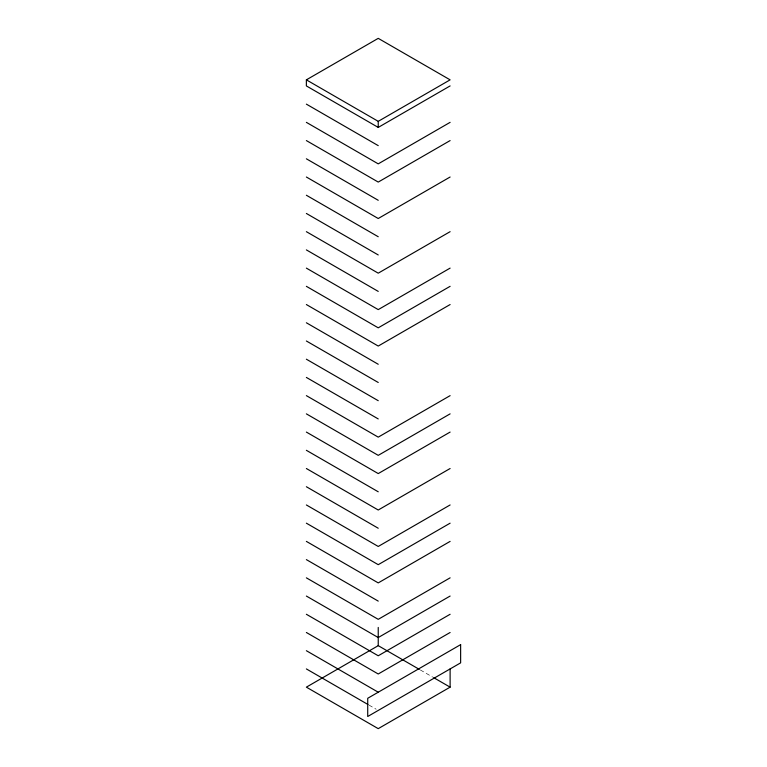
<?xml version="1.0" encoding="UTF-8"?>
<svg xmlns="http://www.w3.org/2000/svg" width="767" height="767" viewBox="0 0 767 767"><rect width="100%" height="100%" fill="white"/><g stroke="black" fill="none" stroke-linecap="round" stroke-linejoin="round"><path stroke-width="0.58" stroke-dasharray="3.83 2.88" d="M420.335 669.965L432.665 677.079M369.004 705.094L376.185 709.245"/><path stroke-width="1.15" d="M306.369 79.845L378.236 38.35L450.114 79.845L378.236 121.339L306.369 79.845L306.369 85.923L378.236 127.418L450.114 85.923M450.114 122.356L378.236 163.86L306.369 122.356M450.114 140.582L378.236 182.076L306.369 140.582M450.114 177.014L378.236 218.509L306.369 177.014M450.114 231.672L378.236 273.167L306.369 231.672M450.114 268.114L378.236 309.609L306.369 268.114M450.114 286.331L378.236 327.825L306.369 286.331M450.114 304.547L378.236 346.051L306.369 304.547M450.114 395.647L378.236 437.142L306.369 395.647M450.114 413.864L378.236 455.358L306.369 413.864M450.114 432.08L378.236 473.584L306.369 432.08M450.114 468.522L378.236 510.017L306.369 468.522M450.114 504.964L378.236 546.459L306.369 504.964M450.114 523.18L378.236 564.675L306.369 523.18M450.114 541.397L378.236 582.901L306.369 541.397M450.114 577.839L378.236 619.333L306.369 577.839M450.114 596.055L378.236 637.55L306.369 596.055M419.309 669.37L378.236 645.661L306.369 687.155L378.236 728.65L450.114 687.155L450.114 668.929M450.114 614.281L378.236 655.775L306.369 614.281M450.114 632.497L378.236 673.992L306.369 632.497M306.369 104.139L378.236 145.634M306.369 158.798L378.236 200.292M306.369 195.24L378.236 236.735M306.369 213.456L378.236 254.951M306.369 249.889L378.236 291.393M306.369 322.773L378.236 364.267M306.369 340.989L378.236 382.484M306.369 359.205L378.236 400.7M306.369 377.431L378.236 418.926M306.369 450.306L378.236 491.8M306.369 486.738L378.236 528.242M306.369 559.622L378.236 601.117M433.691 677.664L450.114 687.155M306.369 650.713L378.236 692.208M306.369 668.929L367.968 704.499M378.236 121.339L378.236 127.418M378.236 627.435L378.236 645.661M460.631 644.644L367.719 698.286L367.719 716.503L460.631 662.861L460.631 644.644"/></g></svg>
